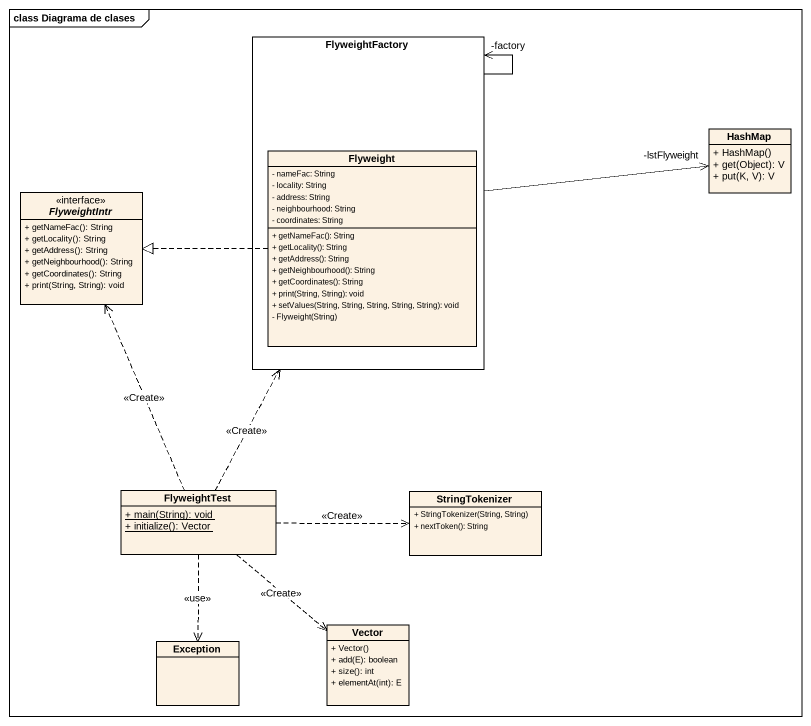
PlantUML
@startuml
mainframe class Diagrama de clases
hide circle
hide empty members
skinparam classAttributeIconSize 0
rectangle FlyweightFactory {
  class Flyweight {
    - nameFac: String
    - locality: String
    - address: String
    - neighbourhood: String
    - coordinates: String
    + getNameFac(): String
    + getLocality(): String
    + getAddress(): String
    + getNeighbourhood(): String
    + getCoordinates(): String
    + print(String, String): void
    + setValues(String, String, String, String, String): void
    - Flyweight(String)
  }
}
class HashMap {
  + HashMap()
  + get(Object): V
  + put(K, V): V
}
interface FlyweightIntr {
  + getNameFac(): String
  + getLocality(): String
  + getAddress(): String
  + getNeighbourhood(): String
  + getCoordinates(): String
  + print(String, String): void
}
class FlyweightTest {
  {static} + main(String): void
  {static} + initialize(): Vector
}
class StringTokenizer {
  + StringTokenizer(String, String)
  + nextToken(): String
}
class "Exception" as Exception_
class Vector {
  + Vector()
  + add(E): boolean
  + size(): int
  + elementAt(int): E
}
FlyweightFactory --> "-factory" FlyweightFactory
FlyweightFactory -right-> "-lstFlyweight" HashMap
Flyweight .left.|> FlyweightIntr
FlyweightTest .up.> FlyweightFactory : <<Create>>
FlyweightTest .up.> FlyweightIntr : <<Create>>
FlyweightTest .right.> StringTokenizer : <<Create>>
FlyweightTest ..> Exception_ : <<use>>
FlyweightTest ..> Vector : <<Create>>
@enduml
